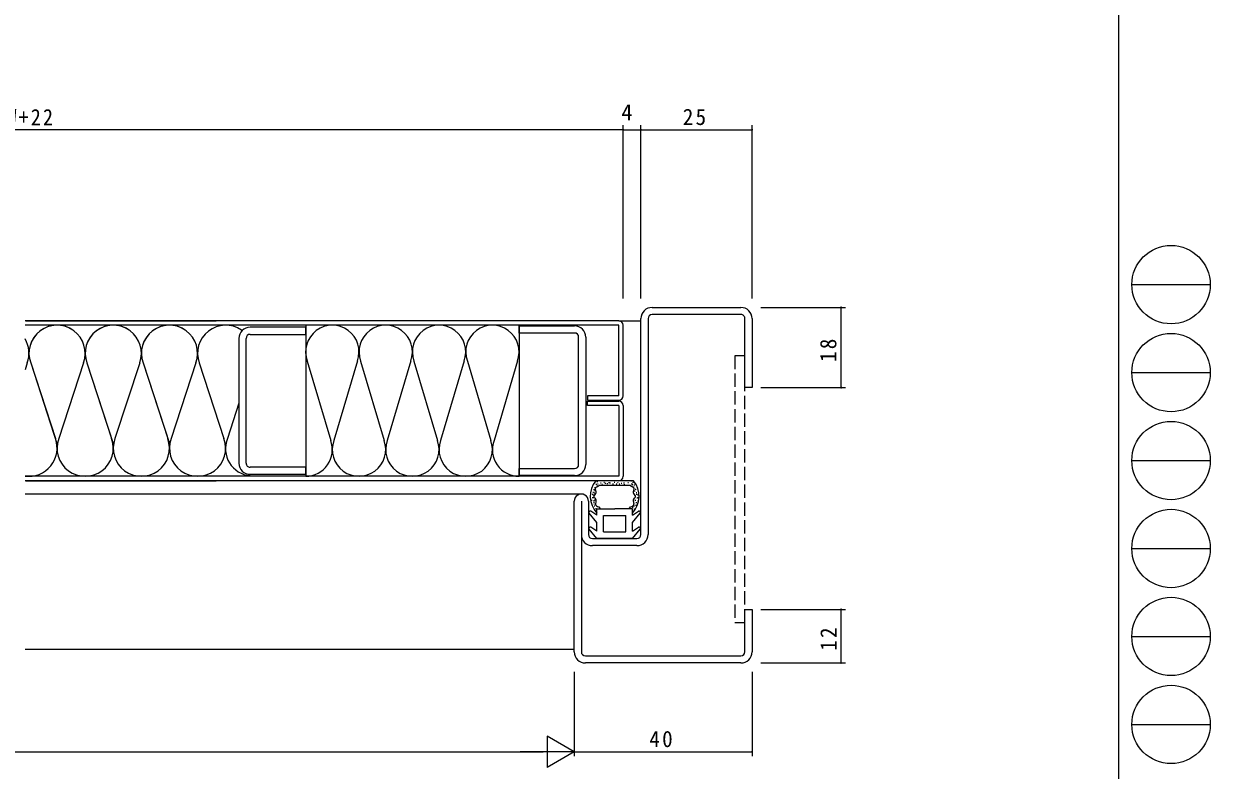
# Model space of a CAD drawing. Units: millimetres on the paper. Extents: x -420 to 373, y -297 to 267.
# Drawn here: x 106.1 to 372.9, y -182.9 to -14.9 of the extents above; entities that cross this region are included whole.
import ezdxf
from ezdxf.enums import TextEntityAlignment as Align

# ---------------------------------------------------------------- set-up
doc = ezdxf.new("R2010")
doc.units = ezdxf.units.MM
doc.linetypes.add('DASHED3', pattern=[4, 3, -1])
for name, color, linetype, lineweight in [('0-1_USER1', 7, 'Continuous', 9), ('0-3_YKK_11', 7, 'Continuous', 9), ('0-4_YKK_12', 2, 'Continuous', 9), ('0-5_YSS_K', 4, 'Continuous', 9), ('0-7_YKK_D', 6, 'Continuous', 9)]:
    doc.layers.add(name, color=color, linetype=linetype, lineweight=lineweight)
doc.styles.add('ＭＳ ゴシック', font='')
doc.styles.get('ＭＳ ゴシック').set_extended_font_data('MS Gothic')

msp = doc.modelspace()

# ---------------------------------------------------------------- linework, layer by layer
at = {"layer": '0-1_USER1'}
for p, q in [((352.3, 264.4), (352.3, -260.6)), ((355.276, -73.616), (372.916, -73.616)), ((355.276, -93.412), (372.916, -93.412)), ((355.276, -113.208), (372.916, -113.208)), ((355.276, -133.004), (372.916, -133.004)), ((355.276, -152.8), (372.916, -152.8)), ((355.276, -172.596), (372.916, -172.596))]:
    msp.add_line(p, q, dxfattribs=at)
for centre in [(364.096, -73.616), (364.096, -93.412), (364.096, -113.208), (364.096, -133.004), (364.096, -152.8), (364.096, -172.596)]:
    msp.add_circle(centre, 8.82, dxfattribs=at)
at = {"layer": '0-3_YKK_11'}
for p, q in [((247.383, -78.756), (267.382, -78.756)), ((244.882, -129.856), (244.882, -81.256)), ((246.482, -81.256), (246.482, -129.856)), ((267.382, -80.356), (247.383, -80.356)), ((268.282, -96.756), (268.282, -81.256)), ((269.882, -81.256), (269.882, -96.756)), ((169.497, -83.206), (156.997, -83.206)), ((156.997, -84.806), (169.497, -84.806)), ((169.497, -84.806), (169.497, -83.206)), ((217.483, -84.506), (217.483, -82.906)), ((217.483, -82.906), (229.982, -82.906)), ((229.982, -84.506), (217.483, -84.506)), ((154.497, -85.706), (154.497, -113.806)), ((156.097, -113.806), (156.097, -85.706)), ((230.882, -114.106), (230.882, -85.406)), ((232.482, -85.406), (232.482, -114.106)), ((269.882, -96.756), (268.282, -96.756)), ((169.497, -114.706), (156.997, -114.706)), ((169.497, -116.306), (169.497, -114.706)), ((156.997, -116.306), (169.497, -116.306)), ((217.483, -116.606), (217.483, -115.006)), ((217.483, -115.006), (229.982, -115.006)), ((229.982, -116.606), (217.483, -116.606)), ((229.882, -156.256), (229.882, -122.356)), ((231.482, -122.356), (231.482, -156.256)), ((233.083, -122.356), (233.083, -129.856)), ((233.983, -130.756), (243.983, -130.756)), ((243.983, -132.356), (233.983, -132.356)), ((268.282, -146.756), (269.882, -146.756)), ((268.282, -156.256), (268.282, -146.756)), ((269.882, -146.756), (269.882, -156.256)), ((232.382, -157.156), (267.382, -157.156)), ((267.382, -158.756), (232.382, -158.756))]:
    msp.add_line(p, q, dxfattribs=at)
for centre, radius, start, end in [((247.383, -81.256), 2.5, 89.99966, 180), ((267.382, -81.256), 2.5, 359.99997, 90.00002), ((247.383, -81.256), 0.9, 90.00002, 180), ((267.382, -81.256), 0.9, 359.99997, 90.00002), ((156.997, -85.706), 2.5, 90.00003, 180), ((156.997, -85.706), 0.9, 90.00003, 180.00002), ((229.982, -85.406), 2.5, 0, 89.99998), ((229.982, -85.406), 0.9, 0, 89.99998), ((156.997, -113.806), 2.5, 179.99998, 270.00009), ((156.997, -113.806), 0.9, 180, 270.00005), ((229.982, -114.106), 0.9, 270, 359.99998), ((229.982, -114.106), 2.5, 270, 359.99998), ((231.482, -122.356), 1.6, 359.99945, 180), ((233.983, -129.856), 2.5, 180, 269.99998), ((233.983, -129.856), 0.9, 180.00098, 269.99998), ((243.983, -129.856), 0.9, 269.99998, 359.99997), ((243.983, -129.856), 2.5, 269.99998, 359.99997), ((232.382, -156.256), 2.5, 180, 269.99998), ((232.382, -156.256), 0.9, 180, 269.99998), ((267.382, -156.256), 0.9, 269.99998, 359.99997), ((267.382, -156.256), 2.5, 269.99998, 359.99997)]:
    msp.add_arc(centre, radius, start, end, dxfattribs=at)
at = {"layer": '0-4_YKK_12'}
for p, q in [((239.883, -81.756), (244.882, -81.756)), ((231.482, -120.756), (106.382, -120.756)), ((229.882, -155.756), (106.382, -155.756))]:
    msp.add_line(p, q, dxfattribs=at)
at = {"layer": '0-5_YSS_K'}
for p, q in [((239.883, -81.756), (106.382, -81.756)), ((106.547, -81.756), (149.382, -81.756)), ((149.382, -82.756), (106.382, -82.756)), ((239.883, -82.756), (106.382, -82.756)), ((169.497, -82.756), (169.497, -116.756)), ((217.483, -82.756), (217.483, -116.756)), ((239.883, -98.656), (239.883, -82.756)), ((240.883, -98.656), (240.883, -82.756)), ((106.891, -91.227), (106.382, -92.785)), ((107.656, -91.255), (113.203, -108.267)), ((107.656, -91.255), (113.641, -109.612)), ((119.529, -91.227), (113.968, -108.277)), ((120.294, -91.255), (125.841, -108.267)), ((120.294, -91.255), (126.279, -109.612)), ((132.167, -91.227), (126.606, -108.277)), ((132.932, -91.255), (138.479, -108.267)), ((132.932, -91.255), (138.917, -109.612)), ((144.805, -91.227), (139.244, -108.277)), ((145.57, -91.255), (151.117, -108.267)), ((169.851, -90.826), (175.118, -108.696)), ((181.124, -90.799), (175.844, -108.705)), ((181.851, -90.826), (187.118, -108.696)), ((193.124, -90.799), (187.844, -108.705)), ((193.851, -90.826), (199.118, -108.696)), ((205.124, -90.799), (199.844, -108.705)), ((205.851, -90.826), (211.118, -108.696)), ((217.124, -90.799), (211.844, -108.705)), ((232.882, -98.656), (232.882, -99.656)), ((239.883, -98.656), (232.882, -98.656)), ((154.497, -100.259), (151.882, -108.277)), ((232.882, -99.656), (239.883, -99.656)), ((232.882, -100.856), (232.882, -99.856)), ((232.882, -99.856), (239.883, -99.856)), ((239.883, -100.856), (232.882, -100.856)), ((239.883, -100.856), (239.883, -116.756)), ((240.883, -100.856), (240.883, -116.756)), ((239.883, -116.756), (106.382, -116.756)), ((239.883, -117.756), (106.382, -117.756)), ((106.547, -117.756), (149.382, -117.756)), ((234.201, -119.758), (234.401, -119.758)), ((234.416, -119.281), (234.616, -119.281)), ((234.44, -119.985), (234.64, -119.985)), ((234.475, -119.746), (234.675, -119.746)), ((234.626, -119.504), (234.619, -119.554)), ((234.619, -119.554), (234.626, -119.662)), ((234.64, -119.458), (234.626, -119.504)), ((234.626, -119.662), (234.652, -119.78)), ((234.664, -119.415), (234.64, -119.458)), ((234.652, -119.78), (234.688, -119.905)), ((234.695, -119.375), (234.664, -119.415)), ((234.688, -119.905), (234.758, -120.164)), ((234.779, -119.303), (234.695, -119.375)), ((243.225, -117.756), (234.74, -117.756)), ((234.75, -118.541), (234.95, -118.541)), ((234.997, -119.175), (234.779, -119.303)), ((234.94, -118.84), (235.141, -118.84)), ((235.229, -119.041), (234.997, -119.175)), ((235, -117.909), (235.2, -117.909)), ((235.096, -118.458), (235.296, -118.458)), ((235.329, -118.961), (235.229, -119.041)), ((235.371, -118.916), (235.329, -118.961)), ((235.407, -118.867), (235.371, -118.916)), ((235.463, -118.756), (235.407, -118.867)), ((235.463, -118.756), (242.502, -118.756)), ((235.776, -118.254), (235.976, -118.254)), ((236.062, -118.54), (236.262, -118.54)), ((236.509, -118.057), (236.709, -118.057)), ((236.777, -118.326), (236.977, -118.326)), ((237.223, -118.343), (237.423, -118.343)), ((237.581, -118.111), (237.781, -118.111)), ((237.849, -118.254), (238.049, -118.254)), ((238.51, -118.486), (238.71, -118.486)), ((238.85, -118.075), (239.05, -118.075)), ((239.297, -118.486), (239.497, -118.486)), ((239.583, -118.147), (239.783, -118.147)), ((239.976, -118.433), (240.176, -118.433)), ((240.405, -118.29), (240.605, -118.29)), ((240.995, -118.236), (241.195, -118.236)), ((241.066, -118.629), (241.266, -118.629)), ((241.906, -118.165), (242.106, -118.165)), ((242.558, -118.867), (242.502, -118.756)), ((242.594, -118.916), (242.558, -118.867)), ((242.587, -117.79), (242.787, -117.79)), ((242.636, -118.961), (242.594, -118.916)), ((242.736, -119.041), (242.636, -118.961)), ((242.71, -118.451), (242.91, -118.451)), ((242.968, -119.175), (242.736, -119.041)), ((242.778, -118.899), (242.978, -118.899)), ((242.897, -118.553), (243.097, -118.553)), ((243.186, -119.303), (242.968, -119.175)), ((243.016, -118.052), (243.216, -118.052)), ((243.183, -119.138), (243.383, -119.138)), ((243.27, -119.375), (243.186, -119.303)), ((243.207, -120.164), (243.277, -119.905)), ((243.301, -119.415), (243.27, -119.375)), ((243.277, -119.905), (243.313, -119.78)), ((243.325, -119.458), (243.301, -119.415)), ((243.313, -119.78), (243.339, -119.662)), ((243.314, -118.661), (243.514, -118.661)), ((243.339, -119.504), (243.325, -119.458)), ((243.346, -119.554), (243.339, -119.504)), ((243.339, -119.662), (243.346, -119.554)), ((243.374, -120.056), (243.574, -120.056)), ((243.589, -119.675), (243.789, -119.675)), ((233.7, -122.144), (233.9, -122.144)), ((233.891, -121.512), (234.091, -121.512)), ((233.903, -120.748), (234.103, -120.748)), ((234.034, -120.355), (234.234, -120.355)), ((234.07, -121.536), (234.27, -121.536)), ((234.105, -120.939), (234.306, -120.939)), ((234.231, -122.559), (234.431, -122.559)), ((234.237, -122.227), (234.437, -122.227)), ((234.288, -121.208), (234.283, -121.256)), ((234.283, -121.256), (234.287, -121.305)), ((234.287, -121.305), (234.299, -121.353)), ((234.302, -121.159), (234.288, -121.208)), ((234.299, -121.353), (234.346, -121.452)), ((234.351, -121.062), (234.302, -121.159)), ((234.308, -120.486), (234.508, -120.486)), ((234.346, -121.452), (234.413, -121.551)), ((234.502, -120.862), (234.351, -121.062)), ((234.413, -121.551), (234.494, -121.653)), ((234.463, -122.06), (234.663, -122.06)), ((234.494, -121.653), (234.657, -121.866)), ((234.664, -120.649), (234.502, -120.862)), ((234.712, -122.594), (234.649, -122.837)), ((234.657, -121.866), (234.722, -121.978)), ((234.726, -120.536), (234.664, -120.649)), ((234.771, -122.342), (234.712, -122.594)), ((234.722, -121.978), (234.765, -122.095)), ((234.765, -120.417), (234.726, -120.536)), ((234.758, -120.164), (234.774, -120.292)), ((234.774, -120.292), (234.765, -120.417)), ((234.765, -122.095), (234.78, -122.217)), ((234.78, -122.217), (234.771, -122.342)), ((243.185, -122.217), (243.2, -122.095)), ((243.194, -122.342), (243.185, -122.217)), ((243.191, -120.292), (243.207, -120.164)), ((243.2, -120.417), (243.191, -120.292)), ((243.253, -122.594), (243.194, -122.342)), ((243.239, -120.536), (243.2, -120.417)), ((243.2, -122.095), (243.243, -121.978)), ((243.301, -120.649), (243.239, -120.536)), ((243.243, -121.978), (243.308, -121.866)), ((243.316, -122.837), (243.253, -122.594)), ((243.464, -120.862), (243.301, -120.649)), ((243.308, -121.866), (243.472, -121.653)), ((243.614, -121.062), (243.464, -120.862)), ((243.472, -121.653), (243.552, -121.551)), ((243.541, -122.132), (243.741, -122.132)), ((243.552, -121.551), (243.619, -121.452)), ((243.663, -121.159), (243.614, -121.062)), ((243.619, -121.452), (243.666, -121.354)), ((243.677, -121.208), (243.663, -121.159)), ((243.666, -121.354), (243.679, -121.305)), ((243.683, -121.256), (243.677, -121.208)), ((243.679, -121.305), (243.683, -121.256)), ((243.744, -122.653), (243.944, -122.653)), ((243.792, -120.39), (243.992, -120.39)), ((243.815, -120.808), (244.015, -120.808)), ((243.947, -121.631), (244.147, -121.631)), ((244.102, -122.239), (244.302, -122.239)), ((244.114, -120.951), (244.314, -120.951)), ((244.149, -121.488), (244.349, -121.488)), ((234.983, -127.156), (233.238, -125.078)), ((234.983, -125.537), (233.635, -124.635)), ((234.278, -122.982), (234.478, -122.982)), ((234.337, -123.369), (234.537, -123.369)), ((234.649, -122.837), (234.634, -122.95)), ((234.634, -122.95), (234.634, -123.003)), ((234.634, -123.003), (234.64, -123.055)), ((234.64, -123.055), (234.653, -123.104)), ((234.653, -123.104), (234.673, -123.15)), ((234.665, -123.99), (234.865, -123.99)), ((234.673, -123.15), (234.732, -123.237)), ((234.732, -123.237), (234.811, -123.317)), ((234.811, -123.317), (234.909, -123.39)), ((234.909, -123.39), (235.144, -123.523)), ((234.983, -124.056), (238.982, -124.056)), ((234.983, -125.537), (234.983, -124.056)), ((235.144, -123.523), (235.407, -123.645)), ((242.983, -124.056), (238.982, -124.056)), ((242.558, -123.645), (242.821, -123.523)), ((242.821, -123.523), (243.056, -123.39)), ((242.912, -123.721), (243.112, -123.721)), ((242.983, -125.537), (242.983, -124.056)), ((242.983, -125.537), (244.33, -124.635)), ((242.983, -127.156), (244.727, -125.078)), ((243.056, -123.39), (243.154, -123.317)), ((243.154, -123.317), (243.233, -123.237)), ((243.205, -123.392), (243.405, -123.392)), ((243.233, -123.237), (243.292, -123.15)), ((243.263, -124.096), (243.463, -124.096)), ((243.292, -123.15), (243.312, -123.104)), ((243.312, -123.104), (243.325, -123.055)), ((243.331, -122.95), (243.316, -122.837)), ((243.325, -123.055), (243.331, -123.004)), ((243.331, -123.004), (243.331, -122.95)), ((243.686, -123.216), (243.886, -123.216)), ((234.983, -129.137), (234.983, -127.156)), ((236.482, -129.256), (236.482, -125.556)), ((236.482, -125.556), (241.483, -125.556)), ((241.483, -129.256), (241.483, -125.556)), ((242.983, -129.137), (242.982, -127.156)), ((234.983, -130.756), (233.238, -128.678)), ((234.983, -129.137), (233.635, -128.235)), ((236.482, -129.256), (241.483, -129.256)), ((242.983, -129.137), (244.33, -128.235)), ((242.983, -130.756), (244.727, -128.678)), ((242.983, -130.756), (234.983, -130.756))]:
    msp.add_line(p, q, dxfattribs=at)
at = {"layer": '0-5_YSS_K', "linetype": 'DASHED3'}
for p, q in [((268.282, -89.622), (265.982, -89.622)), ((265.982, -89.622), (265.982, -149.622)), ((268.282, -149.622), (268.282, -89.622)), ((265.982, -149.622), (268.282, -149.622))]:
    msp.add_line(p, q, dxfattribs=at)
at = {"layer": '0-5_YSS_K'}
for centre, radius, start, end in [((239.883, -82.756), 1, 0, 90), ((113.587, -89.075), 6.319, 340.09502, 200.17873), ((113.587, -89.075), 6.319, 55.8849, 200.17873), ((126.225, -89.075), 6.319, 55.8849, 200.17873), ((126.225, -89.075), 6.319, 340.09502, 200.17873), ((138.863, -89.075), 6.319, 340.09502, 200.17873), ((138.863, -89.075), 6.319, 55.8849, 200.17873), ((151.501, -89.075), 6.319, 55.8849, 200.17873), ((175.483, -88.756), 6, 340.09502, 200.17873), ((187.483, -88.756), 6, 340.09502, 200.17873), ((199.483, -88.756), 6, 340.09502, 200.17873), ((211.483, -88.756), 6, 340.09502, 200.17873), ((100.949, -89.075), 6.319, 340.09502, 30.70132), ((239.883, -98.656), 1, 270, 0), ((239.883, -100.856), 1, 0, 90), ((107.268, -110.437), 6.319, 261.94292, 20.08748), ((119.906, -110.437), 6.319, 160.00377, 20.08748), ((132.544, -110.437), 6.319, 160.00377, 20.08748), ((145.182, -110.437), 6.319, 160.00377, 20.08748), ((157.564, -110.523), 6.11, 158.43207, 264.67075), ((169.483, -110.756), 6, 270.13687, 20.08748), ((181.483, -110.756), 6, 160.00377, 20.08748), ((193.482, -110.756), 6, 160.00377, 20.08748), ((205.483, -110.756), 6, 160.00377, 20.08748), ((217.483, -110.756), 6, 160.00377, 270), ((239.883, -116.756), 1, 270, 0), ((238.982, -121.256), 5.5, 140.48035, 223.34175), ((238.982, -121.256), 5.5, 316.65823, 39.51962), ((233.468, -124.885), 0.3, 56.21114, 220.00243), ((238.982, -121.256), 4.3, 213.74989, 220.62927), ((238.982, -121.256), 4.3, 319.3705, 326.24989), ((244.497, -124.885), 0.3, 319.99756, 123.78885), ((233.468, -128.485), 0.3, 56.21114, 220.00243), ((244.497, -128.485), 0.3, 319.99756, 123.78885)]:
    msp.add_arc(centre, radius, start, end, dxfattribs=at)
at = {"layer": '0-7_YKK_D'}
for p, q in [((240.883, -38.756), (-31.118, -38.756)), ((240.883, -76.756), (240.883, -37.756)), ((240.883, -76.756), (240.883, -37.756)), ((240.883, -38.756), (244.882, -38.756)), ((244.882, -76.756), (244.882, -37.756)), ((244.882, -76.756), (244.882, -37.756)), ((244.882, -38.756), (269.882, -38.756)), ((269.882, -76.756), (269.882, -37.756)), ((271.882, -78.756), (290.882, -78.756)), ((289.882, -96.756), (289.882, -78.756)), ((271.882, -96.756), (290.882, -96.756)), ((271.882, -146.756), (290.882, -146.756)), ((289.882, -158.756), (289.882, -146.756)), ((271.882, -158.756), (290.882, -158.756)), ((229.882, -160.756), (229.882, -179.756)), ((229.882, -160.756), (229.882, -179.756)), ((269.882, -160.756), (269.882, -179.756)), ((223.82, -175.256), (223.82, -182.256)), ((229.882, -178.756), (223.82, -175.256)), ((-13.118, -178.756), (222.882, -178.756)), ((229.882, -178.756), (217.758, -178.756)), ((229.882, -178.756), (223.82, -182.256)), ((229.882, -178.756), (269.882, -178.756))]:
    msp.add_line(p, q, dxfattribs=at)
for centre, start, end in [((240.883, -38.756), 0, 180), ((240.883, -38.756), 0, 180), ((240.883, -38.756), 180, 0), ((240.883, -38.756), 180, 0), ((244.882, -38.756), 0, 180), ((244.882, -38.756), 0, 180), ((244.882, -38.756), 180, 0), ((244.882, -38.756), 180, 0), ((269.882, -38.756), 0, 180), ((269.882, -38.756), 180, 0), ((289.882, -78.756), 90, 270), ((289.882, -78.756), 270, 90), ((289.882, -96.756), 90, 270), ((289.882, -96.756), 270, 90), ((289.882, -146.756), 90, 270), ((289.882, -146.756), 270, 90), ((289.882, -158.756), 90, 270), ((289.882, -158.756), 270, 90), ((269.882, -178.756), 0, 180), ((269.882, -178.756), 180, 0)]:
    msp.add_arc(centre, 0.106, start, end, dxfattribs=at)

# ---------------------------------------------------------------- texts
at = {"layer": '0-7_YKK_D', "color": 3, "style": 'ＭＳ ゴシック'}
msp.add_text('4', height=3.666, dxfattribs=at).set_placement((240.485, -37.756), align=Align.BOTTOM_LEFT)
at = {"layer": '0-7_YKK_D', "color": 3, "char_height": 3.666, "attachment_point": 7, "style": 'ＭＳ ゴシック'}
for s, insert in [('\\T1.22;\\W0.9;DW=W+22', (93.991, -37.756)), ('\\T1.21;\\W0.95;25', (254.3, -37.756)), ('\\T1.21;\\W0.95;40', (246.788, -177.756))]:
    msp.add_mtext(s, dxfattribs=dict(at, insert=insert))
at = {"layer": '0-7_YKK_D', "color": 3, "char_height": 3.666, "attachment_point": 7, "rotation": 90, "style": 'ＭＳ ゴシック'}
for s, insert in [('\\T1.21;\\W0.95;18', (288.882, -91.021)), ('\\T1.21;\\W0.95;12', (288.882, -156.009))]:
    msp.add_mtext(s, dxfattribs=dict(at, insert=insert))

doc.saveas('drawing.dxf')
